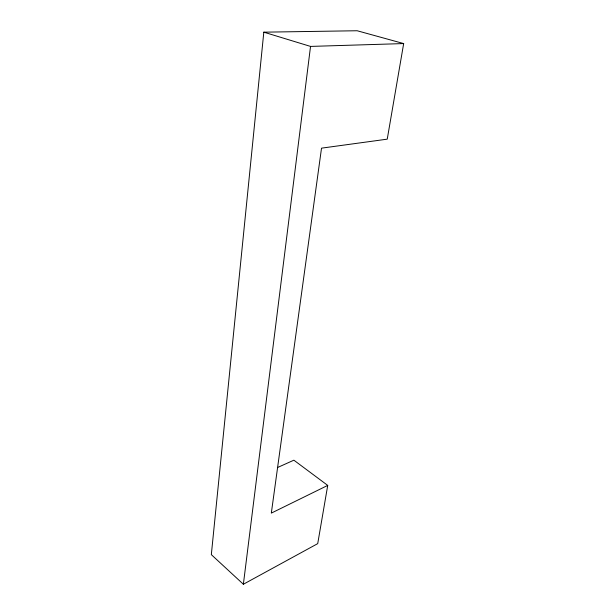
<?xml version="1.0" encoding="UTF-8"?>
<svg xmlns="http://www.w3.org/2000/svg" width="615" height="615" viewBox="0 0 615 615"><rect width="100%" height="100%" fill="white"/><g stroke="black" fill="none" stroke-linecap="round" stroke-linejoin="round"><path stroke-width="0.92" d="M327.726 485.404L271.323 513.11L321.522 148.154L387.242 139.159L403.671 43.573L357.154 30.75L263.812 32.172L211.329 554.645L243.371 584.25L317.724 543.629L327.726 485.404L293.87 460.189L277.419 467.577M243.371 584.25L310.537 46.417L263.812 32.172M310.537 46.417L403.671 43.573"/></g></svg>
